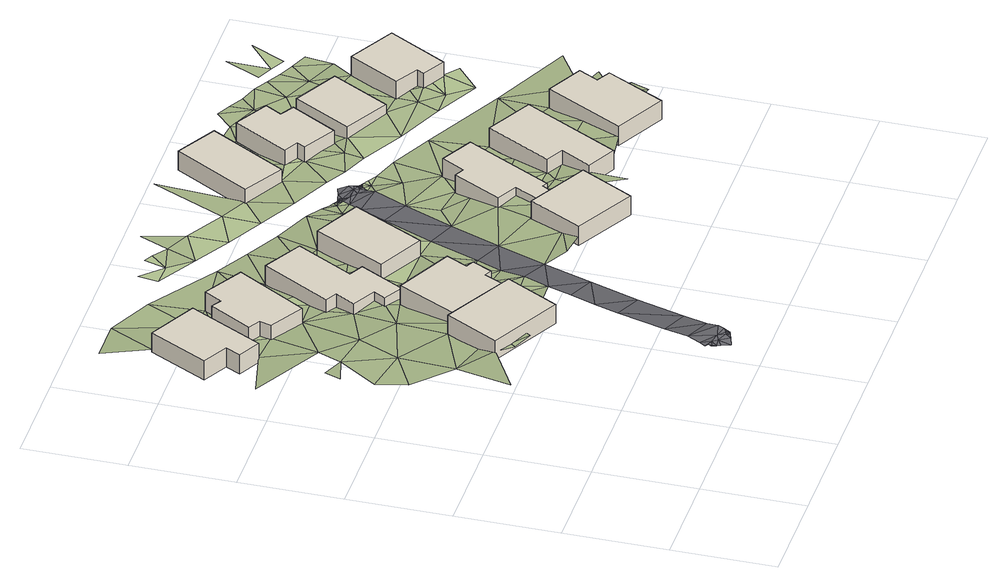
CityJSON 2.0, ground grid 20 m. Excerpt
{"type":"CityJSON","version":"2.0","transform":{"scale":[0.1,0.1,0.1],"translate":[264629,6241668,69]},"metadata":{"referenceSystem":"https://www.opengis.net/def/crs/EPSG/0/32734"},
"CityObjects":{
"building1":{"type":"Building","attributes":{"address":"54 Ritchie Street University Estate Cape Town","building":"house","building:levels":1,"building_height":4.1,"roof_height":78.2,"ground_height":73.6,"plus_code":"4FRW3F63+MCF"},"geometry":[{"type":"Solid","lod":"1","boundaries":[[[[0,1,2,3]],[[1,4,5,2]],[[4,6,7,5]],[[6,8,9,7]],[[8,10,11,9]],[[10,0,3,11]],[[3,2,5,7,9,11]],[[10,8,6,4,1,0]]]]}]},
"building2":{"type":"Building","attributes":{"address":"6 Baris Road University Estate Cape Town","building":"house","building:levels":1,"building_height":4.1,"roof_height":82.8,"ground_height":77.4,"plus_code":"4FRW3F63+FFW"},"geometry":[{"type":"Solid","lod":"1","boundaries":[[[[12,13,14,15]],[[13,16,17,14]],[[16,18,19,17]],[[18,12,15,19]],[[15,14,17,19]],[[18,16,13,12]]]]}]},
"building3":{"type":"Building","attributes":{"address":"56 Ritchie Street University Estate Cape Town","building":"house","building:levels":1,"building_height":4.1,"roof_height":77.9,"ground_height":73,"plus_code":"4FRW3F63+MF7"},"geometry":[{"type":"Solid","lod":"1","boundaries":[[[[20,21,22,23]],[[21,24,25,22]],[[24,26,27,25]],[[26,28,29,27]],[[28,30,31,29]],[[30,32,33,31]],[[32,34,35,33]],[[34,20,23,35]],[[23,22,25,27,29,31,33,35]],[[34,32,30,28,26,24,21,20]]]]}]},
"building4":{"type":"Building","attributes":{"address":"4 Baris Road University Estate Cape Town","building":"house","building:levels":1,"building_height":4.1,"roof_height":80.3,"ground_height":75.1,"plus_code":"4FRW3F63+GGM"},"geometry":[{"type":"Solid","lod":"1","boundaries":[[[[36,37,38,39]],[[37,40,41,38]],[[40,42,43,41]],[[42,44,45,43]],[[44,46,47,45]],[[46,48,49,47]],[[48,50,51,49]],[[50,36,39,51]],[[39,38,41,43,45,47,49,51]],[[50,48,46,44,42,40,37,36]]]]}]},
"building5":{"type":"Building","attributes":{"address":"58 Ritchie Street University Estate Cape Town","building":"house","building:levels":1,"building_height":4.1,"roof_height":77.8,"ground_height":72.6,"plus_code":"4FRW3F63+JGF"},"geometry":[{"type":"Solid","lod":"1","boundaries":[[[[52,53,54,55]],[[53,56,57,54]],[[56,58,59,57]],[[58,60,61,59]],[[60,62,63,61]],[[62,64,65,63]],[[64,66,67,65]],[[66,68,69,67]],[[68,70,71,69]],[[70,52,55,71]],[[55,54,57,59,61,63,65,67,69,71]],[[70,68,66,64,62,60,58,56,53,52]]]]}]},
"building6":{"type":"Building","attributes":{"address":"60 Ritchie Street University Estate Cape Town","building":"house","building:levels":1,"building_height":4.1,"roof_height":78.1,"ground_height":73.5,"plus_code":"4FRW3F63+JH4"},"geometry":[{"type":"Solid","lod":"1","boundaries":[[[[72,73,74,75]],[[73,76,77,74]],[[76,78,79,77]],[[78,72,75,79]],[[75,74,77,79]],[[78,76,73,72]]]]}]},
"building7":{"type":"Building","attributes":{"address":"3 Baris Road University Estate Cape Town","building":"house","building:levels":1,"building_height":4.1,"roof_height":82,"ground_height":77,"plus_code":"4FRW3F63+FJH"},"geometry":[{"type":"Solid","lod":"1","boundaries":[[[[80,81,82,83]],[[81,84,85,82]],[[84,86,87,85]],[[86,80,83,87]],[[83,82,85,87]],[[86,84,81,80]]]]}]},
"building8":{"type":"Building","attributes":{"address":"1 Baris Road University Estate Cape Town","building":"house","building:levels":1,"building_height":4.1,"roof_height":79.5,"ground_height":74.1,"plus_code":"4FRW3F63+GMW"},"geometry":[{"type":"Solid","lod":"1","boundaries":[[[[88,89,90,91]],[[89,92,93,90]],[[92,94,95,93]],[[94,96,97,95]],[[96,98,99,97]],[[98,100,101,99]],[[100,102,103,101]],[[102,104,105,103]],[[104,106,107,105]],[[106,88,91,107]],[[91,90,93,95,97,99,101,103,105,107]],[[106,104,102,100,98,96,94,92,89,88]]]]}]},
"building9":{"type":"Building","attributes":{"address":"64 Ritchie Street University Estate Cape Town","building":"house","building:levels":1,"building_height":4.1,"roof_height":80.2,"ground_height":75.3,"plus_code":"4FRW3F63+GPG"},"geometry":[{"type":"Solid","lod":"1","boundaries":[[[[108,109,110,111]],[[109,112,113,110]],[[112,114,115,113]],[[114,116,117,115]],[[116,118,119,117]],[[118,108,111,119]],[[111,110,113,115,117,119]],[[118,116,114,112,109,108]]]]}]},
"building10":{"type":"Building","attributes":{"address":"71 Ritchie Street University Estate Cape Town","building":"house","building:levels":1,"building_height":4.1,"roof_height":74.1,"ground_height":69.5,"plus_code":"4FRW3F63+PM8"},"geometry":[{"type":"Solid","lod":"1","boundaries":[[[[120,121,122,123]],[[121,124,125,122]],[[124,126,127,125]],[[126,120,123,127]],[[123,122,125,127]],[[126,124,121,120]]]]}]},
"building11":{"type":"Building","attributes":{"address":"66 Ritchie Street University Estate Cape Town","building":"house","building:levels":1,"building_height":4.1,"roof_height":82.2,"ground_height":75.8,"plus_code":"4FRW3F63+FQQ"},"geometry":[{"type":"Solid","lod":"1","boundaries":[[[[128,129,130,131]],[[129,132,133,130]],[[132,134,135,133]],[[134,136,137,135]],[[136,138,139,137]],[[138,128,131,139]],[[131,130,133,135,137,139]],[[138,136,134,132,129,128]]]]}]},
"building12":{"type":"Building","attributes":{"address":"73 Ritchie Street University Estate Cape Town","building":"house","building:levels":1,"building_height":4.1,"roof_height":75.2,"ground_height":70,"plus_code":"4FRW3F63+MPP"},"geometry":[{"type":"Solid","lod":"1","boundaries":[[[[140,141,142,143]],[[141,144,145,142]],[[144,146,147,145]],[[146,148,149,147]],[[148,150,151,149]],[[150,152,153,151]],[[152,154,155,153]],[[154,140,143,155]],[[143,142,145,147,149,151,153,155]],[[154,152,150,148,146,144,141,140]]]]}]},
"building13":{"type":"Building","attributes":{"address":"75 Ritchie Street University Estate Cape Town","building":"house","building:levels":1,"building_height":4.1,"roof_height":75.9,"ground_height":70.5,"plus_code":"4FRW3F63+MQ3"},"geometry":[{"type":"Solid","lod":"1","boundaries":[[[[156,157,158,159]],[[157,160,161,158]],[[160,162,163,161]],[[162,156,159,163]],[[159,158,161,163]],[[162,160,157,156]]]]}]},
"building14":{"type":"Building","attributes":{"address":"77 Ritchie Street University Estate Cape Town","building":"house","building:levels":1,"building_height":4.1,"roof_height":76.9,"ground_height":72.5,"plus_code":"4FRW3F63+JRP"},"geometry":[{"type":"Solid","lod":"1","boundaries":[[[[164,165,166,167]],[[165,168,169,166]],[[168,170,171,169]],[[170,172,173,171]],[[172,174,175,173]],[[174,164,167,175]],[[167,166,169,171,173,175]],[[174,172,170,168,165,164]]]]}]},
"terrain1":{"type":"TINRelief","geometry":[{"type":"CompositeSurface","lod":"1","boundaries":[[[176,177,178]],[[179,180,181]],[[176,179,181]],[[182,183,184]],[[180,179,182]],[[178,185,176]],[[186,187,178]],[[188,189,190]],[[176,13,179]],[[176,185,13]],[[191,187,186]],[[192,182,179]],[[187,191,193]],[[192,190,182]],[[190,194,188]],[[195,179,13]],[[195,192,179]],[[188,196,197]],[[194,196,188]],[[192,198,190]],[[199,195,13]],[[199,13,200]],[[198,194,190]],[[194,201,196]],[[202,203,204]],[[205,197,196]],[[206,199,200]],[[207,192,195]],[[0,197,205]],[[204,203,0]],[[207,198,192]],[[36,195,199]],[[206,200,208]],[[209,0,205]],[[208,200,210]],[[207,195,211]],[[212,210,213]],[[195,36,211]],[[214,198,207]],[[0,209,21]],[[210,215,208]],[[216,204,0]],[[198,214,217]],[[218,21,209]],[[210,212,219]],[[207,220,214]],[[210,219,215]],[[207,211,221]],[[217,222,198]],[[216,0,21]],[[36,223,211]],[[224,215,219]],[[212,225,219]],[[226,215,224]],[[223,36,227]],[[219,225,224]],[[226,224,228]],[[222,217,229]],[[225,228,224]],[[230,223,227]],[[225,231,228]],[[223,230,232]],[[53,222,229]],[[228,231,233]],[[227,234,230]],[[222,53,20]],[[231,235,233]],[[234,236,235]],[[21,237,216]],[[238,232,230]],[[238,239,232]],[[21,20,237]],[[231,240,235]],[[234,235,240]],[[239,241,242]],[[239,238,243]],[[244,242,241]],[[230,245,238]],[[245,230,234]],[[243,241,239]],[[53,237,20]],[[246,247,248]],[[245,234,240]],[[243,249,241]],[[249,244,241]],[[247,250,248]],[[247,246,251]],[[252,253,254]],[[249,73,244]],[[53,255,237]],[[255,53,256]],[[240,257,245]],[[244,73,256]],[[252,258,253]],[[247,259,250]],[[257,260,245]],[[253,261,262]],[[263,253,258]],[[73,264,256]],[[253,263,261]],[[255,256,264]],[[265,250,259]],[[265,266,250]],[[260,257,267]],[[258,268,263]],[[258,269,268]],[[267,72,260]],[[270,264,73]],[[73,72,270]],[[271,272,259]],[[265,259,272]],[[263,268,273]],[[265,274,266]],[[272,271,275]],[[276,266,277]],[[274,277,266]],[[272,278,265]],[[269,279,268]],[[72,267,280]],[[270,72,281]],[[275,271,282]],[[279,269,283]],[[281,72,280]],[[275,284,285]],[[284,275,282]],[[270,281,286]],[[287,276,277]],[[277,274,287]],[[288,281,280]],[[284,282,289]],[[282,290,291]],[[292,286,281]],[[289,293,284]],[[292,281,288]],[[283,294,279]],[[291,289,282]],[[295,286,292]],[[296,292,288]],[[283,297,294]],[[298,295,292]],[[289,299,293]],[[296,300,292]],[[293,299,301]],[[292,300,298]],[[276,287,302]],[[303,300,296]],[[304,298,300]],[[305,300,303]],[[300,306,304]],[[300,305,307]],[[307,306,300]],[[308,307,305]],[[309,306,307]],[[307,310,309]],[[307,308,310]],[[276,311,312]],[[291,313,289]],[[287,314,302]],[[301,299,315]],[[276,302,311]],[[299,289,313]],[[316,279,294]],[[312,317,318]],[[311,317,312]],[[297,319,294]],[[317,320,318]],[[315,299,321]],[[322,320,323]],[[323,320,317]],[[324,322,323]],[[325,324,326]],[[326,324,323]],[[326,327,325]],[[327,326,328]],[[326,323,329]],[[329,328,326]],[[330,329,323]],[[317,331,323]],[[323,331,330]],[[332,319,297]],[[331,317,333]],[[311,334,317]],[[334,333,317]],[[335,311,302]],[[321,106,315]],[[335,334,311]],[[336,337,338]],[[106,321,108]],[[319,332,339]],[[302,106,340]],[[339,332,341]],[[302,340,335]],[[339,342,319]],[[342,343,319]],[[108,340,106]],[[341,344,345]],[[341,345,339]],[[337,336,346]],[[342,339,347]],[[345,348,339]],[[349,343,342]],[[346,350,337]],[[344,351,345]],[[352,348,345]],[[353,351,344]],[[349,354,343]],[[352,345,351]],[[340,108,355]],[[350,346,128]],[[350,355,108]],[[352,351,356]],[[140,354,349]],[[356,357,352]],[[358,351,353]],[[359,354,140]],[[350,128,355]],[[356,360,357]],[[361,362,363]],[[364,365,353]],[[365,358,353]],[[366,357,360]],[[140,154,359]],[[367,363,362]],[[366,154,368]],[[355,128,369]],[[360,157,366]],[[363,367,370]],[[369,371,370]],[[154,366,157]],[[372,365,364]],[[359,154,373]],[[358,365,374]],[[373,154,157]],[[364,375,372]],[[359,373,376]],[[377,369,370]],[[378,374,365]],[[379,365,372]],[[358,374,380]],[[381,373,157]],[[379,378,365]],[[373,382,376]],[[369,383,355]],[[372,384,379]],[[157,380,381]],[[385,372,375]],[[379,386,378]],[[382,373,387]],[[384,372,385]],[[373,381,388]],[[165,380,374]],[[387,373,388]],[[389,385,375]],[[381,380,390]],[[381,391,388]],[[390,380,165]],[[381,390,391]],[[390,165,392]],[[390,393,391]],[[393,390,394]],[[392,394,390]],[[395,396,397]],[[394,392,398]],[[399,395,400]]]}]},
"road1":{"type":"Road","attributes":{"highway":"residential","name":"Baris Road","surface":"asphalt","lanes":2,"width":5.5},"geometry":[{"type":"MultiSurface","lod":"1","boundaries":[[[267,266,276]],[[225,212,248]],[[401,402,403]],[[303,296,404]],[[405,406,407]],[[408,409,407]],[[410,411,412]],[[312,318,413]],[[266,257,250]],[[250,257,240]],[[406,405,414]],[[280,276,312]],[[276,280,267]],[[415,416,417]],[[415,325,418]],[[418,325,327]],[[419,308,305]],[[415,418,420]],[[318,320,417]],[[404,305,303]],[[415,322,324]],[[421,416,422]],[[420,423,422]],[[418,327,420]],[[327,424,420]],[[423,420,424]],[[312,288,280]],[[425,426,427]],[[401,428,429]],[[422,416,420]],[[324,325,415]],[[430,431,432]],[[401,403,428]],[[430,433,434]],[[435,434,436]],[[437,438,439]],[[437,403,425]],[[440,441,442]],[[414,405,441]],[[266,267,257]],[[417,412,413]],[[322,415,417]],[[322,417,320]],[[419,443,308]],[[410,444,445]],[[444,446,447]],[[412,444,410]],[[448,416,421]],[[420,416,415]],[[449,450,410]],[[431,451,428]],[[434,435,452]],[[450,449,443]],[[440,442,453]],[[430,454,433]],[[419,450,443]],[[419,305,404]],[[450,404,410]],[[425,403,455]],[[439,442,456]],[[457,458,425]],[[441,440,414]],[[402,455,403]],[[426,425,458]],[[439,428,403]],[[437,459,438]],[[427,459,437]],[[455,457,425]],[[448,446,412]],[[449,410,445]],[[437,425,427]],[[451,429,428]],[[460,431,430]],[[430,452,460]],[[434,452,430]],[[433,436,434]],[[428,432,431]],[[411,404,296]],[[419,404,450]],[[412,417,416]],[[416,448,412]],[[404,411,410]],[[439,438,453]],[[461,454,432]],[[296,288,411]],[[288,312,413]],[[439,403,437]],[[432,454,430]],[[412,446,444]],[[413,412,411]],[[442,439,453]],[[432,456,461]],[[428,439,432]],[[456,432,439]],[[413,411,288]],[[318,417,413]],[[406,408,407]],[[408,212,409]],[[248,250,231]],[[225,248,231]],[[212,408,248]],[[231,250,240]]]}]}
},
"vertices":[
[194,990,46],[99,1040,46],[99,1040,87],[194,990,87],[38,926,46],[38,926,87],[89,899,46],[89,899,87],[73,870,46],[73,870,87],[118,847,46],[118,847,87],
[379,458,84],[240,532,84],[240,532,125],[379,458,125],[184,429,84],[184,429,125],[323,355,84],[323,355,125],
[334,940,40],[257,985,40],[257,985,81],[334,940,81],[237,950,40],[237,950,81],[218,962,40],[218,962,81],[169,880,40],[169,880,81],[193,866,40],[193,866,81],[186,843,40],[186,843,81],[253,804,40],[253,804,81],
[339,647,61],[279,529,61],[279,529,102],[339,647,102],[393,472,61],[393,472,102],[412,510,61],[412,510,102],[426,503,61],[426,503,102],[446,542,61],[446,542,102],[430,550,61],[430,550,102],[451,591,61],[451,591,102],
[447,863,36],[371,905,36],[371,905,77],[447,863,77],[296,772,36],[296,772,77],[319,760,36],[319,760,77],[297,721,36],[297,721,77],[342,696,36],[342,696,77],[330,673,36],[330,673,77],[367,652,36],[367,652,77],[414,738,36],[414,738,77],[386,753,36],[386,753,77],
[580,795,45],[488,842,45],[488,842,86],[580,795,86],[417,704,45],[417,704,86],[508,657,45],[508,657,86],
[750,423,80],[632,486,80],[632,486,121],[750,423,121],[576,383,80],[576,383,121],[694,320,80],[694,320,121],
[758,685,51],[734,640,51],[734,640,92],[758,685,92],[715,650,51],[715,650,92],[665,556,51],[665,556,92],[706,535,51],[706,535,92],[681,488,51],[681,488,92],[712,471,51],[712,471,92],[723,490,51],[723,490,92],[733,485,51],[733,485,92],[822,651,51],[822,651,92],
[857,626,63],[789,500,63],[789,500,104],[857,626,104],[823,482,63],[823,482,104],[791,423,63],[791,423,104],[847,393,63],[847,393,104],[947,578,63],[947,578,104],
[714,970,5],[799,1118,5],[799,1118,46],[714,970,46],[720,1163,5],[720,1163,46],[635,1015,5],[635,1015,46],
[996,554,68],[915,403,68],[915,403,109],[996,554,109],[1014,351,68],[1014,351,109],[1074,464,68],[1074,464,109],[1047,479,68],[1047,479,109],[1067,517,68],[1067,517,109],
[828,1085,10],[766,979,10],[766,979,51],[828,1085,51],[794,963,10],[794,963,51],[785,947,10],[785,947,51],[849,910,10],[849,910,51],[901,1000,10],[901,1000,51],[874,1016,10],[874,1016,51],[893,1048,10],[893,1048,51],
[1008,953,15],[921,1000,15],[921,1000,56],[1008,953,56],[859,889,15],[859,889,56],[946,841,15],[946,841,56],
[1138,884,35],[1047,934,35],[1047,934,76],[1138,884,76],[992,835,35],[992,835,76],[1038,809,35],[1038,809,76],[1030,795,35],[1030,795,76],[1074,770,35],[1074,770,76],
[123,484,95],[73,369,114],[184,429,102],[152,600,78],[58,616,80],[67,556,84],[119,696,74],[84,715,70],[66,682,75],[203,464,90],[210,400,100],[219,410,100],[118,847,56],[4,821,69],[146,744,68],[244,381,106],[200,683,70],[254,392,104],[186,843,53],[267,634,70],[169,880,52],[156,918,50],[253,804,51],[279,529,82],[308,496,87],[193,866,52],[74,1130,42],[99,1040,51],[168,1134,33],[197,927,50],[321,508,81],[297,721,56],[357,490,87],[218,962,43],[379,458,87],[330,673,61],[411,394,99],[342,390,105],[296,772,52],[393,472,87],[251,1088,39],[316,807,46],[237,950,43],[408,444,92],[319,760,50],[342,696,61],[293,872,47],[367,652,58],[409,488,86],[440,445,92],[412,510,80],[380,627,64],[426,503,80],[335,842,46],[411,659,55],[469,497,76],[390,695,58],[435,521,80],[451,591,70],[446,542,80],[430,550,70],[404,1003,24],[417,704,55],[414,738,55],[498,548,69],[422,769,52],[386,753,51],[435,739,55],[425,823,47],[508,657,54],[529,392,97],[595,418,90],[490,422,89],[454,775,50],[547,523,73],[576,383,101],[348,1097,23],[393,1095,22],[354,1135,23],[471,966,24],[447,863,41],[555,650,54],[431,1051,21],[632,486,84],[544,726,52],[423,1128,22],[406,1138,22],[457,1109,19],[537,928,26],[665,556,74],[604,625,59],[613,752,42],[502,1086,21],[504,1010,20],[601,893,33],[691,455,80],[681,488,80],[489,1168,14],[696,615,62],[712,471,80],[662,726,46],[655,660,53],[706,535,77],[579,1042,20],[642,803,37],[620,832,37],[750,423,88],[576,970,20],[733,485,80],[723,490,80],[636,874,30],[715,650,55],[656,828,34],[765,479,80],[770,346,102],[791,423,89],[652,851,30],[743,502,77],[635,1015,19],[653,864,27],[663,841,34],[649,929,23],[662,859,27],[789,500,76],[665,853,27],[755,526,76],[758,685,55],[667,848,27],[666,857,27],[669,851,27],[669,855,27],[669,853,27],[671,854,27],[670,855,27],[670,854,27],[739,753,40],[699,793,40],[823,482,76],[734,640,64],[778,568,71],[665,1192,6],[724,807,33],[709,810,33],[714,970,21],[714,819,33],[827,570,68],[716,823,33],[720,823,33],[718,825,33],[718,826,33],[719,826,33],[719,827,33],[720,827,33],[721,826,33],[724,825,33],[728,822,33],[722,889,27],[738,817,33],[757,806,32],[795,785,41],[915,403,89],[897,486,74],[847,393,96],[785,947,21],[872,742,46],[763,866,27],[766,979,21],[759,1049,9],[804,843,33],[818,882,29],[955,479,82],[794,963,21],[819,927,25],[806,1048,10],[947,578,68],[859,889,34],[849,910,25],[886,797,35],[799,1118,6],[1024,657,51],[879,924,25],[881,966,20],[946,841,39],[872,1109,7],[898,959,20],[1037,393,95],[1063,388,94],[1055,429,88],[969,751,43],[987,793,43],[901,1000,14],[1085,427,88],[874,1016,14],[1067,517,73],[1074,464,81],[1047,479,82],[1016,750,47],[928,1080,12],[992,835,41],[1051,705,47],[908,1142,6],[1123,497,72],[1020,819,43],[1030,795,47],[1008,953,26],[975,1034,17],[936,1127,6],[1166,576,64],[1047,785,47],[1074,770,48],[1038,809,43],[964,1111,7],[991,1096,13],[1101,748,48],[1033,1007,18],[1019,1081,13],[1088,977,25],[1047,1065,13],[1074,1050,15],[1057,1084,15],[1063,1169,11],[1030,1100,11],[1102,1034,20],[1122,1137,13],[1085,1069,15],
[243,10,169],[252,13,169],[254,21,169],[674,848,27],[325,241,127],[376,219,125],[354,292,116],[433,321,107],[383,343,108],[680,849,27],[680,834,34],[706,835,33],[693,824,34],[319,118,147],[716,827,33],[715,829,33],[710,825,33],[718,827,33],[672,853,27],[718,828,33],[717,832,33],[718,830,33],[718,829,33],[719,828,33],[259,18,169],[261,17,169],[263,20,169],[231,30,169],[222,3,169],[214,36,169],[213,28,169],[224,40,169],[212,40,169],[212,37,169],[210,36,169],[210,37,169],[259,24,169],[269,29,169],[247,35,169],[290,67,159],[267,139,149],[239,88,162],[672,854,27],[690,859,27],[681,857,27],[714,846,33],[708,865,27],[716,837,33],[676,856,27],[674,854,27],[215,21,169],[211,35,169],[276,42,169],[213,43,169],[257,15,169],[224,62,162],[259,16,169],[260,16,169],[265,23,169],[211,32,169],[217,50,162]
]}
